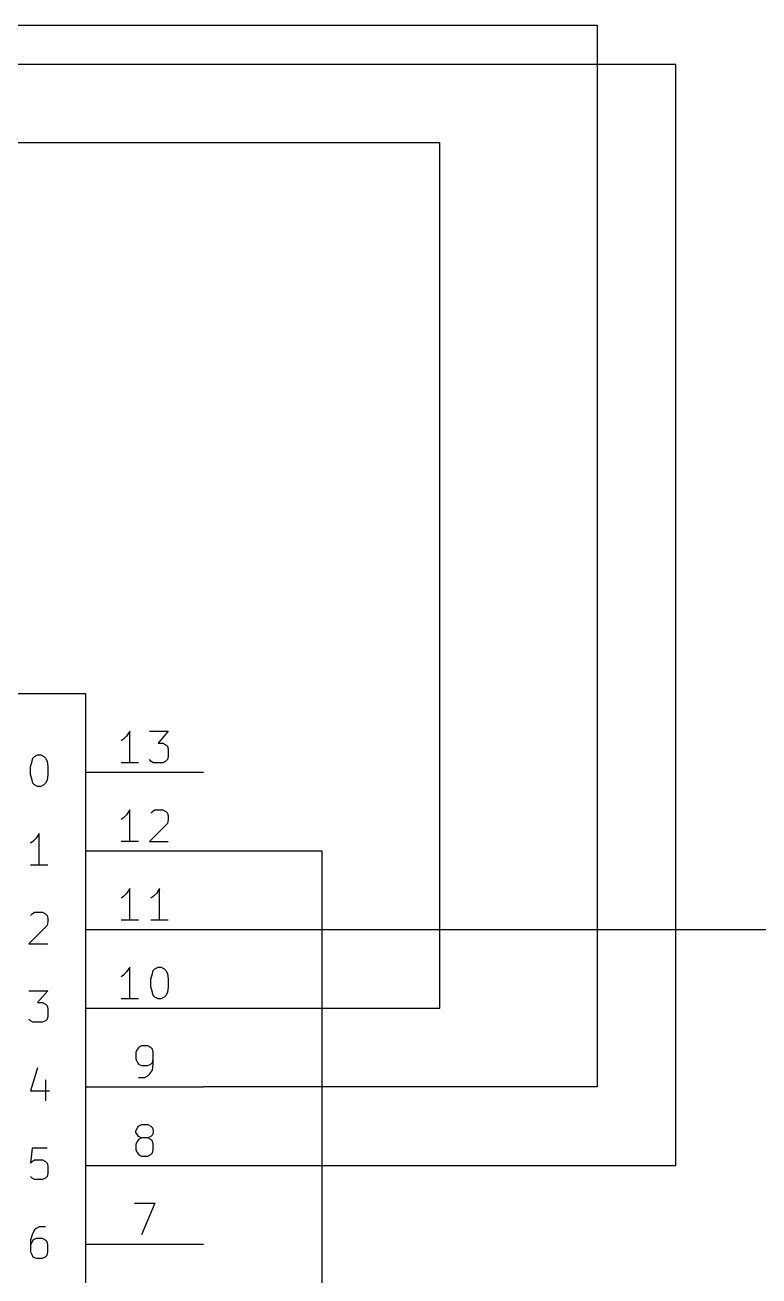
# Model space of a CAD drawing. Extents: x 10 to 287, y -200 to -10.
# Drawn here: x 208.86 to 232.56, y -92.47 to -52.07 of the extents above; entities that cross this region are included whole.
import ezdxf

# ---------------------------------------------------------------- set-up
doc = ezdxf.new("R2010")
doc.units = 0
doc.header["$MEASUREMENT"] = 0

msp = doc.modelspace()

# ---------------------------------------------------------------- linework, layer by layer
at = {"layer": 'Cyan 2'}
for p, q in [((209.042, -76.0222), (209.093, -75.8444)), ((209.093, -75.8444), (209.118, -75.7428)), ((209.118, -75.7428), (209.169, -75.692)), ((209.169, -75.692), (209.271, -75.6412)), ((209.271, -75.6412), (209.372, -75.6412)), ((209.372, -75.6412), (209.474, -75.692)), ((209.474, -75.692), (209.525, -75.7428)), ((209.525, -75.7428), (209.575, -75.8444)), ((209.575, -75.8444), (209.601, -76.0222)), ((209.042, -76.2762), (209.042, -76.0222)), ((209.093, -76.454), (209.042, -76.2762)), ((209.601, -76.2762), (209.575, -76.454)), ((209.601, -76.0222), (209.601, -76.2762)), ((209.118, -76.5556), (209.093, -76.454)), ((209.169, -76.6064), (209.118, -76.5556)), ((209.271, -76.6572), (209.169, -76.6064)), ((209.372, -76.6572), (209.271, -76.6572)), ((209.474, -76.6064), (209.372, -76.6572)), ((209.525, -76.5556), (209.474, -76.6064)), ((209.575, -76.454), (209.525, -76.5556)), ((209.22, -78.3336), (209.118, -78.4352)), ((209.321, -78.1812), (209.22, -78.3336)), ((209.321, -79.1972), (209.321, -78.1812)), ((209.118, -78.4352), (209.042, -78.486)), ((209.601, -79.1972), (209.042, -79.1972)), ((209.042, -80.8228), (209.093, -80.772)), ((209.093, -80.772), (209.169, -80.7212)), ((209.169, -80.7212), (209.423, -80.7212)), ((209.423, -80.7212), (209.525, -80.772)), ((209.525, -80.772), (209.575, -80.8228)), ((209.575, -81.153), (208.991, -81.7372)), ((209.575, -80.8228), (209.601, -80.9244)), ((209.601, -81.026), (209.575, -81.153)), ((209.601, -80.9244), (209.601, -81.026)), ((208.991, -81.7372), (209.601, -81.7372)), ((208.991, -83.2612), (209.601, -83.2612)), ((209.601, -83.2612), (209.271, -83.6422)), ((209.271, -83.6422), (209.423, -83.6422)), ((209.423, -83.6422), (209.525, -83.693)), ((209.525, -83.693), (209.575, -83.7438)), ((209.575, -83.7438), (209.601, -83.8454)), ((209.601, -83.8454), (209.601, -84.074)), ((209.042, -84.2264), (208.991, -84.1756)), ((209.118, -84.2772), (209.042, -84.2264)), ((209.423, -84.2772), (209.118, -84.2772)), ((209.525, -84.2264), (209.423, -84.2772)), ((209.575, -84.1756), (209.525, -84.2264)), ((209.601, -84.074), (209.575, -84.1756)), ((209.271, -85.7504), (209.042, -86.487)), ((209.525, -86.1314), (209.525, -86.8172)), ((209.042, -86.487), (209.652, -86.487)), ((209.093, -88.3412), (209.042, -88.8238)), ((209.575, -88.3412), (209.093, -88.3412)), ((209.042, -88.8238), (209.093, -88.773)), ((209.093, -88.773), (209.169, -88.7222)), ((209.169, -88.7222), (209.423, -88.7222)), ((209.423, -88.7222), (209.525, -88.773)), ((209.525, -88.773), (209.575, -88.8238)), ((209.575, -88.8238), (209.601, -88.9254)), ((209.093, -89.3064), (209.042, -89.2556)), ((209.575, -89.2556), (209.525, -89.3064)), ((209.601, -89.154), (209.575, -89.2556)), ((209.601, -88.9254), (209.601, -89.154)), ((209.169, -89.3572), (209.093, -89.3064)), ((209.423, -89.3572), (209.169, -89.3572)), ((209.525, -89.3064), (209.423, -89.3572)), ((209.321, -90.8812), (209.22, -90.932)), ((209.525, -90.8812), (209.321, -90.8812)), ((209.093, -91.1352), (209.042, -91.313)), ((209.169, -90.9828), (209.093, -91.1352)), ((209.22, -91.2622), (209.118, -91.313)), ((209.22, -90.932), (209.169, -90.9828)), ((209.423, -91.2622), (209.22, -91.2622)), ((209.525, -91.313), (209.423, -91.2622)), ((209.042, -91.313), (209.042, -91.694)), ((209.093, -91.3638), (209.042, -91.4654)), ((209.042, -91.694), (209.093, -91.7956)), ((209.118, -91.313), (209.093, -91.3638)), ((209.575, -91.3638), (209.525, -91.313)), ((209.601, -91.4654), (209.575, -91.3638)), ((209.575, -91.7956), (209.601, -91.694)), ((209.601, -91.694), (209.601, -91.4654)), ((209.093, -91.7956), (209.118, -91.8464)), ((209.118, -91.8464), (209.22, -91.8972)), ((209.22, -91.8972), (209.423, -91.8972)), ((209.423, -91.8972), (209.525, -91.8464)), ((209.525, -91.8464), (209.575, -91.7956))]:
    msp.add_line(p, q, dxfattribs=at)
at = {"layer": 'Green 2'}
for p, q in [((52.07, -52.07), (227.33, -52.07)), ((227.33, -52.07), (227.33, -86.36)), ((229.87, -53.34), (57.15, -53.34)), ((229.87, -88.9), (229.87, -53.34)), ((222.25, -55.88), (55.88, -55.88)), ((222.25, -83.82), (222.25, -55.88)), ((214.63, -78.74), (218.44, -78.74)), ((218.44, -78.74), (218.44, -123.19)), ((214.63, -81.28), (241.3, -81.28)), ((214.63, -83.82), (222.25, -83.82)), ((227.33, -86.36), (214.63, -86.36)), ((214.63, -88.9), (229.87, -88.9))]:
    msp.add_line(p, q, dxfattribs=at)
at = {"layer": 'L.Yellow'}
for p, q in [((165.1, -73.66), (210.82, -73.66)), ((210.82, -73.66), (210.82, -109.22))]:
    msp.add_line(p, q, dxfattribs=at)
at = {"layer": 'Red 2'}
for p, q in [((165.1, -73.66), (210.82, -73.66)), ((210.82, -73.66), (210.82, -109.22)), ((212.039, -75.1332), (211.963, -75.184)), ((212.141, -75.0316), (212.039, -75.1332)), ((212.242, -74.8792), (212.141, -75.0316)), ((212.242, -75.8952), (212.242, -74.8792)), ((212.877, -74.8792), (213.487, -74.8792)), ((213.487, -74.8792), (213.157, -75.2602)), ((213.157, -75.2602), (213.309, -75.2602)), ((213.309, -75.2602), (213.411, -75.311)), ((213.411, -75.311), (213.462, -75.3618)), ((213.462, -75.3618), (213.487, -75.4634)), ((213.487, -75.4634), (213.487, -75.692)), ((212.522, -75.8952), (211.963, -75.8952)), ((212.928, -75.8444), (212.877, -75.7936)), ((213.004, -75.8952), (212.928, -75.8444)), ((213.309, -75.8952), (213.004, -75.8952)), ((213.411, -75.8444), (213.309, -75.8952)), ((213.462, -75.7936), (213.411, -75.8444)), ((213.487, -75.692), (213.462, -75.7936)), ((210.82, -76.2), (214.63, -76.2)), ((212.242, -77.4192), (212.141, -77.5716)), ((212.242, -78.4352), (212.242, -77.4192)), ((212.928, -77.5208), (212.979, -77.47)), ((212.979, -77.47), (213.055, -77.4192)), ((213.055, -77.4192), (213.309, -77.4192)), ((213.309, -77.4192), (213.411, -77.47)), ((213.411, -77.47), (213.462, -77.5208)), ((213.462, -77.5208), (213.487, -77.6224)), ((212.039, -77.6732), (211.963, -77.724)), ((212.141, -77.5716), (212.039, -77.6732)), ((213.462, -77.851), (212.877, -78.4352)), ((213.487, -77.724), (213.462, -77.851)), ((213.487, -77.6224), (213.487, -77.724)), ((210.82, -78.74), (214.63, -78.74)), ((212.522, -78.4352), (211.963, -78.4352)), ((212.877, -78.4352), (213.487, -78.4352)), ((212.242, -79.9592), (212.141, -80.1116)), ((212.242, -80.9752), (212.242, -79.9592)), ((213.208, -79.9592), (213.106, -80.1116)), ((213.208, -80.9752), (213.208, -79.9592)), ((212.039, -80.2132), (211.963, -80.264)), ((212.141, -80.1116), (212.039, -80.2132)), ((213.004, -80.2132), (212.928, -80.264)), ((213.106, -80.1116), (213.004, -80.2132)), ((212.522, -80.9752), (211.963, -80.9752)), ((213.487, -80.9752), (212.928, -80.9752)), ((210.82, -81.28), (214.63, -81.28)), ((212.039, -82.7532), (211.963, -82.804)), ((212.141, -82.6516), (212.039, -82.7532)), ((212.242, -82.4992), (212.141, -82.6516)), ((212.242, -83.5152), (212.242, -82.4992)), ((212.928, -82.8802), (212.979, -82.7024)), ((212.979, -82.7024), (213.004, -82.6008)), ((213.004, -82.6008), (213.055, -82.55)), ((213.055, -82.55), (213.157, -82.4992)), ((213.157, -82.4992), (213.258, -82.4992)), ((213.258, -82.4992), (213.36, -82.55)), ((213.36, -82.55), (213.411, -82.6008)), ((213.411, -82.6008), (213.462, -82.7024)), ((213.462, -82.7024), (213.487, -82.8802)), ((212.928, -83.1342), (212.928, -82.8802)), ((212.979, -83.312), (212.928, -83.1342)), ((213.487, -83.1342), (213.462, -83.312)), ((213.487, -82.8802), (213.487, -83.1342)), ((212.522, -83.5152), (211.963, -83.5152)), ((213.004, -83.4136), (212.979, -83.312)), ((213.055, -83.4644), (213.004, -83.4136)), ((213.157, -83.5152), (213.055, -83.4644)), ((213.258, -83.5152), (213.157, -83.5152)), ((213.36, -83.4644), (213.258, -83.5152)), ((213.411, -83.4136), (213.36, -83.4644)), ((213.462, -83.312), (213.411, -83.4136)), ((210.82, -83.82), (214.63, -83.82)), ((212.496, -85.1408), (212.446, -85.2424)), ((212.522, -85.09), (212.496, -85.1408)), ((212.623, -85.0392), (212.522, -85.09)), ((212.827, -85.0392), (212.623, -85.0392)), ((212.928, -85.09), (212.827, -85.0392)), ((212.979, -85.1408), (212.928, -85.09)), ((213.004, -85.2424), (212.979, -85.1408)), ((212.446, -85.2424), (212.446, -85.471)), ((212.446, -85.471), (212.496, -85.5726)), ((212.496, -85.5726), (212.522, -85.6234)), ((212.522, -85.6234), (212.623, -85.6742)), ((212.827, -85.6742), (212.928, -85.6234)), ((212.928, -85.6234), (212.979, -85.5726)), ((212.979, -85.5726), (213.004, -85.471)), ((212.979, -85.8266), (213.004, -85.6234)), ((213.004, -85.6234), (213.004, -85.2424)), ((212.623, -85.6742), (212.827, -85.6742)), ((212.725, -86.0552), (212.827, -86.0044)), ((212.827, -86.0044), (212.877, -85.9536)), ((212.877, -85.9536), (212.979, -85.8266)), ((210.82, -86.36), (214.63, -86.36)), ((212.522, -86.0552), (212.725, -86.0552)), ((212.496, -87.6808), (212.522, -87.63)), ((212.522, -87.63), (212.623, -87.5792)), ((212.623, -87.5792), (212.827, -87.5792)), ((212.827, -87.5792), (212.928, -87.63)), ((212.928, -87.63), (212.979, -87.6808)), ((212.446, -87.7824), (212.496, -87.6808)), ((212.446, -87.8332), (212.446, -87.7824)), ((212.496, -87.9094), (212.446, -87.8332)), ((212.522, -87.9602), (212.496, -87.9094)), ((212.522, -88.0618), (212.496, -88.1126)), ((212.623, -88.011), (212.522, -87.9602)), ((212.623, -88.011), (212.522, -88.0618)), ((212.827, -88.011), (212.623, -88.011)), ((212.928, -87.9602), (212.827, -88.011)), ((212.928, -88.0618), (212.827, -88.011)), ((212.979, -87.9094), (212.928, -87.9602)), ((212.979, -88.1126), (212.928, -88.0618)), ((212.979, -87.6808), (213.004, -87.7824)), ((213.004, -87.8332), (212.979, -87.9094)), ((213.004, -87.7824), (213.004, -87.8332)), ((212.496, -88.1126), (212.446, -88.2142)), ((212.446, -88.2142), (212.446, -88.392)), ((212.446, -88.392), (212.496, -88.4936)), ((213.004, -88.2142), (212.979, -88.1126)), ((212.979, -88.4936), (213.004, -88.392)), ((213.004, -88.392), (213.004, -88.2142)), ((212.496, -88.4936), (212.522, -88.5444)), ((212.522, -88.5444), (212.623, -88.5952)), ((212.623, -88.5952), (212.827, -88.5952)), ((212.827, -88.5952), (212.928, -88.5444)), ((212.928, -88.5444), (212.979, -88.4936)), ((210.82, -88.9), (214.63, -88.9)), ((212.395, -90.1192), (213.055, -90.1192)), ((213.055, -90.1192), (212.623, -91.1352)), ((210.82, -91.44), (214.63, -91.44))]:
    msp.add_line(p, q, dxfattribs=at)

doc.saveas('drawing.dxf')
